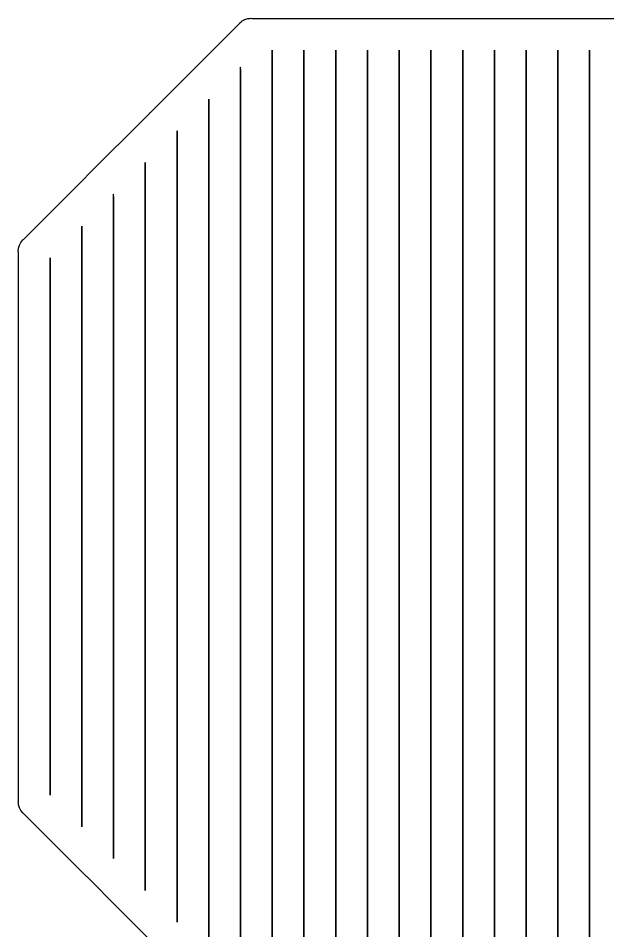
# Model space of a CAD drawing. Extents: x 3.46 to 9.57, y -5.61 to -1.49.
# Drawn here: x 7.6525 to 7.7622, y -4.6205 to -4.4508 of the extents above; entities that cross this region are included whole.
import ezdxf

# ---------------------------------------------------------------- set-up
doc = ezdxf.new("R2010")
doc.units = 0
doc.header["$MEASUREMENT"] = 0
doc.layers.add('BLACK', color=7, linetype='CONTINUOUS')

msp = doc.modelspace()

# ---------------------------------------------------------------- linework, layer by layer
at = {"layer": 'BLACK', "linetype": 'CONTINUOUS'}
for p, q in [((7.69473, -4.451), (7.69529, -4.45083)), ((7.69529, -4.45083), (7.69572, -4.45079)), ((7.69572, -4.45079), (7.69587, -4.45077)), ((7.69572, -4.45079), (7.69572, -4.45079)), ((7.69587, -4.45077), (7.69601, -4.45079)), ((7.69601, -4.45079), (7.77359, -4.45079)), ((7.68305, -4.46238), (7.69368, -4.45175)), ((7.69368, -4.45175), (7.69377, -4.45164)), ((7.69377, -4.45164), (7.69402, -4.45144)), ((7.69402, -4.45144), (7.69422, -4.45127)), ((7.69422, -4.45127), (7.69473, -4.451)), ((7.6998, -4.63386), (7.6998, -4.45669)), ((7.6998, -4.45669), (7.6998, -4.63386)), ((7.70571, -4.63386), (7.70571, -4.45669)), ((7.70571, -4.45669), (7.70571, -4.63386)), ((7.71161, -4.63386), (7.71161, -4.45669)), ((7.71161, -4.45669), (7.71161, -4.63386)), ((7.71752, -4.63386), (7.71752, -4.45669)), ((7.71752, -4.45669), (7.71752, -4.63386)), ((7.72343, -4.63386), (7.72343, -4.45669)), ((7.72343, -4.45669), (7.72343, -4.63386)), ((7.72933, -4.63386), (7.72933, -4.45669)), ((7.72933, -4.45669), (7.72933, -4.63386)), ((7.73524, -4.63386), (7.73524, -4.45669)), ((7.73524, -4.45669), (7.73524, -4.63386)), ((7.74114, -4.63386), (7.74114, -4.45669)), ((7.74114, -4.45669), (7.74114, -4.63386)), ((7.74705, -4.63386), (7.74705, -4.45669)), ((7.74705, -4.45669), (7.74705, -4.63386)), ((7.75295, -4.63386), (7.75295, -4.45669)), ((7.75295, -4.45669), (7.75295, -4.63386)), ((7.75886, -4.63386), (7.75886, -4.45669)), ((7.75886, -4.45669), (7.75886, -4.63386)), ((7.6939, -4.45988), (7.69383, -4.45996)), ((7.69383, -4.45996), (7.69385, -4.46005)), ((7.69385, -4.46005), (7.6939, -4.46049)), ((7.6939, -4.63067), (7.6939, -4.45988)), ((7.6939, -4.46049), (7.6939, -4.63067)), ((7.67715, -4.46828), (7.68285, -4.46258)), ((7.68285, -4.46258), (7.68294, -4.46247)), ((7.68294, -4.46247), (7.68305, -4.46238)), ((7.68799, -4.62476), (7.68799, -4.46579)), ((7.68799, -4.46579), (7.68799, -4.62476)), ((7.67124, -4.47419), (7.67694, -4.46849)), ((7.67694, -4.46849), (7.67704, -4.46837)), ((7.67704, -4.46837), (7.67715, -4.46828)), ((7.68209, -4.61886), (7.68209, -4.4717)), ((7.68209, -4.4717), (7.68209, -4.61886)), ((7.65943, -4.486), (7.67104, -4.47439)), ((7.67104, -4.47439), (7.67113, -4.47428)), ((7.67113, -4.47428), (7.67124, -4.47419)), ((7.67618, -4.61295), (7.67618, -4.4776)), ((7.67618, -4.4776), (7.67618, -4.61295)), ((7.67028, -4.48351), (7.6702, -4.48358)), ((7.6702, -4.48358), (7.67023, -4.48367)), ((7.67023, -4.48367), (7.67028, -4.48411)), ((7.67028, -4.60704), (7.67028, -4.48351)), ((7.67028, -4.48411), (7.67028, -4.60704)), ((7.65353, -4.4919), (7.65923, -4.4862)), ((7.65923, -4.4862), (7.65932, -4.48609)), ((7.65932, -4.48609), (7.65943, -4.486)), ((7.66437, -4.60114), (7.66437, -4.48941)), ((7.66437, -4.48941), (7.66437, -4.60114)), ((7.6526, -4.49352), (7.65277, -4.49296)), ((7.65277, -4.49296), (7.65304, -4.49245)), ((7.65304, -4.49245), (7.65341, -4.492)), ((7.65341, -4.492), (7.65353, -4.4919)), ((7.65254, -4.49409), (7.6526, -4.49352)), ((7.65256, -4.49424), (7.65254, -4.49409)), ((7.65256, -4.59631), (7.65256, -4.49424)), ((7.65846, -4.59523), (7.65846, -4.49532)), ((7.65846, -4.49532), (7.65846, -4.59523)), ((7.65254, -4.59646), (7.65256, -4.59631)), ((7.65256, -4.5966), (7.65254, -4.59646)), ((7.6526, -4.59704), (7.65256, -4.5966)), ((7.65256, -4.5966), (7.65256, -4.5966)), ((7.65846, -4.59523), (7.65846, -4.59523)), ((7.65277, -4.59759), (7.6526, -4.59704)), ((7.65304, -4.59811), (7.65277, -4.59759)), ((7.65341, -4.59855), (7.65304, -4.59811)), ((7.65353, -4.59865), (7.65341, -4.59855)), ((7.65923, -4.60435), (7.65353, -4.59865)), ((7.66437, -4.60114), (7.66437, -4.60114)), ((7.65932, -4.60446), (7.65923, -4.60435)), ((7.65943, -4.60455), (7.65932, -4.60446)), ((7.66513, -4.61025), (7.65943, -4.60455)), ((7.67028, -4.60704), (7.67028, -4.60704)), ((7.66522, -4.61037), (7.66513, -4.61025)), ((7.66534, -4.61046), (7.66522, -4.61037)), ((7.67104, -4.61616), (7.66534, -4.61046)), ((7.67618, -4.61295), (7.67618, -4.61295)), ((7.67113, -4.61627), (7.67104, -4.61616)), ((7.67124, -4.61636), (7.67113, -4.61627)), ((7.67694, -4.62206), (7.67124, -4.61636)), ((7.68209, -4.61886), (7.68209, -4.61886))]:
    msp.add_line(p, q, dxfattribs=at)

doc.saveas('drawing.dxf')
